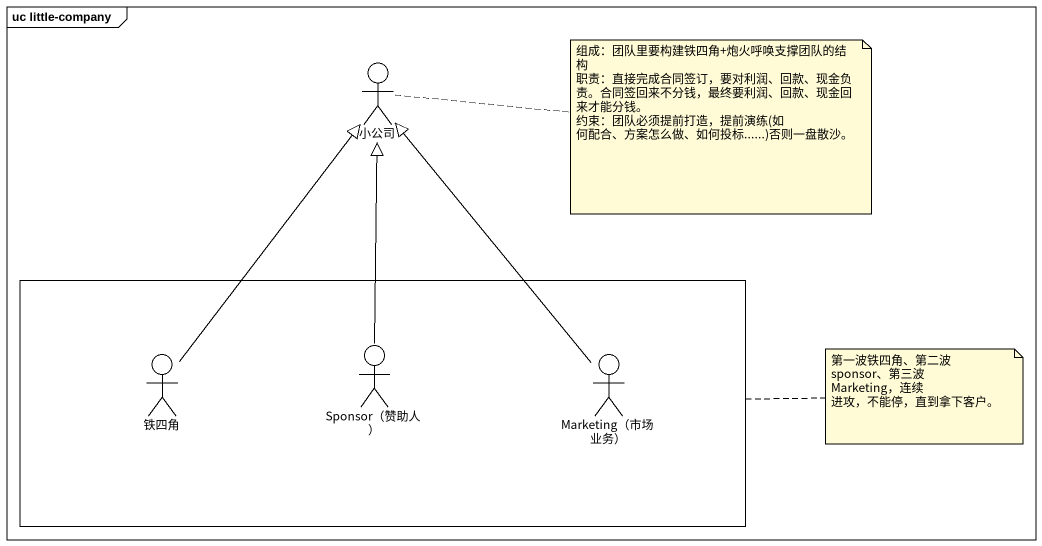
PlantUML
@startuml
mainframe uc little-company
actor 小公司
rectangle " " as rectangle1 {
  actor "Sponsor（赞助人）" as Sponsor_赞助人
  actor 铁四角
  actor "Marketing（市场业务）" as Marketing_市场业务
}
Sponsor_赞助人 -up-|> 小公司
铁四角 -up-|> 小公司
Marketing_市场业务 -up-|> 小公司
note right of 小公司
  组成：团队里要构建铁四角+炮火呼唤支撑团队的结构
  职责：直接完成合同签订，要对利润、回款、现金负责。合同签回来不分钱，最终要利润、回款、现金回来才能分钱。
  约束：团队必须提前打造，提前演练(如 何配合、方案怎么做、如何投标......)否则一盘散沙。
end note
note right of rectangle1 : 第一波铁四角、第二波 sponsor、第三波 Marketing，连续 进攻，不能停，直到拿下客户。
@enduml
